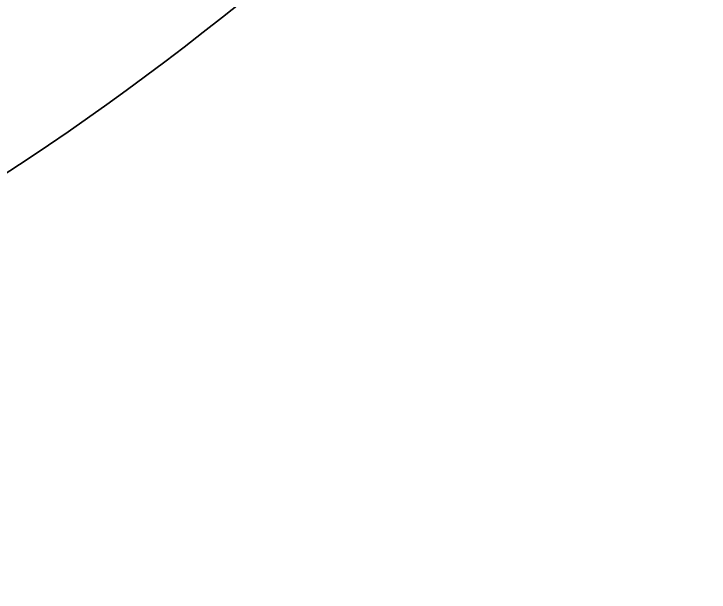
# Model space of a CAD drawing. Header units: inches. Extents: x -3.5 to 26.9, y -12.5 to 13.2.
# Drawn here: x 10.8005 to 10.8733, y -4.7637 to -4.7031 of the extents above; entities that cross this region are included whole.
import ezdxf

# ---------------------------------------------------------------- set-up
doc = ezdxf.new("R2010")
doc.units = ezdxf.units.IN
doc.header["$MEASUREMENT"] = 0
doc.layers.add('Bouquet Lantern - Floral Panels', color=7, linetype='Continuous', lineweight=0)

msp = doc.modelspace()

# ---------------------------------------------------------------- linework, layer by layer
at = {"layer": 'Bouquet Lantern - Floral Panels', "color": 250, "lineweight": 35, "true_color": 0x231f20}
for points, knots in [([(11.782058, -1.458809), (11.774002, -1.43492), (11.749697, -1.413947), (11.731363, -1.413947), (11.731363, -1.413947), (11.386363, -1.413947), (11.386363, -1.413947), (11.370113, -1.413947), (11.378586, -1.384225), (11.393863, -1.384225), (11.393863, -1.384225), (11.646502, -1.384225), (11.646502, -1.384225), (11.67928, -1.384225), (11.712752, -1.332836), (11.692613, -1.276725), (11.579836, -0.961586), (11.202197, -0.537836), (10.906225, -0.537836), (10.906225, -0.537836), (10.65053, -0.537836), (10.65053, -0.537836), (10.357614, -0.537836), (9.996502, -0.920475), (9.867891, -1.276725), (9.850947, -1.32367), (9.887197, -1.384225), (9.918169, -1.384225), (9.918169, -1.384225), (10.14803, -1.384225), (10.14803, -1.384225), (10.163586, -1.384225), (10.171086, -1.413947), (10.154697, -1.413947), (10.154697, -1.413947), (9.829836, -1.413947), (9.829836, -1.413947), (9.807891, -1.413947), (9.784558, -1.431448), (9.77678, -1.452003), (9.63678, -1.821447), (9.416363, -2.526309), (9.416363, -3.195197), (9.416363, -4.197142), (9.63678, -5.047558), (9.856502, -5.638391), (9.869419, -5.672696), (9.89553, -5.705336), (9.92428, -5.705336), (9.92428, -5.705336), (10.164141, -5.705336), (10.164141, -5.705336), (10.214558, -5.705336), (10.215669, -5.738391), (10.200808, -5.738391), (10.200808, -5.738391), (9.981502, -5.738391), (9.981502, -5.738391), (9.937336, -5.738391), (9.910947, -5.801586), (9.935113, -5.849224), (10.026502, -6.028113), (10.121641, -6.291724), (10.262336, -6.28853), (10.262336, -6.28853), (11.261919, -6.28853), (11.261919, -6.28853), (11.415669, -6.289502), (11.515252, -6.031447), (11.604419, -5.847141), (11.627336, -5.79978), (11.600391, -5.73839), (11.557058, -5.73839), (11.557058, -5.73839), (11.337058, -5.73839), (11.337058, -5.73839), (11.319558, -5.73839), (11.322614, -5.705335), (11.372753, -5.705335), (11.372753, -5.705335), (11.613447, -5.705335), (11.613447, -5.705335), (11.647614, -5.705335), (11.678586, -5.66714), (11.692336, -5.624918), (11.938864, -4.927418), (12.156225, -4.206307), (12.156225, -3.195196), (12.156225, -2.437974), (11.907614, -1.831862), (11.782058, -1.458807), (11.782058, -1.458807), (11.782058, -1.458807), (11.782058, -1.458807), (11.782058, -1.458807), (11.782058, -1.458809), (11.782058, -1.458809)], [0, 0, 0, 0, 1, 1, 1, 2, 2, 2, 3, 3, 3, 4, 4, 4, 5, 5, 5, 6, 6, 6, 7, 7, 7, 8, 8, 8, 9, 9, 9, 10, 10, 10, 11, 11, 11, 12, 12, 12, 13, 13, 13, 14, 14, 14, 15, 15, 15, 16, 16, 16, 17, 17, 17, 18, 18, 18, 19, 19, 19, 20, 20, 20, 21, 21, 21, 22, 22, 22, 23, 23, 23, 24, 24, 24, 25, 25, 25, 26, 26, 26, 27, 27, 27, 28, 28, 28, 29, 29, 29, 30, 30, 30, 31, 31, 31, 32, 32, 32, 32]), ([(11.702058, -4.549504), (11.700252, -4.533531), (11.696502, -4.517837), (11.689835, -4.502976), (11.636363, -4.396865), (11.484002, -4.391448), (11.439974, -4.522976), (11.358447, -4.483531), (11.25678, -4.538393), (11.247196, -4.628948), (11.165808, -4.590615), (11.095808, -4.612976), (11.055669, -4.710615), (10.971919, -4.669921), (10.867613, -4.729504), (10.862196, -4.822838), (10.781919, -4.789504), (10.717613, -4.81131), (10.677474, -4.90381), (10.677474, -4.90381), (10.673169, -4.758671), (10.673169, -4.758671), (10.750669, -4.761865), (10.851641, -4.709782), (10.920113, -4.583115), (10.975391, -4.496865), (11.002474, -4.390616), (10.995391, -4.287559), (10.99928, -4.281865), (11.003169, -4.276031), (11.006919, -4.270198), (11.00678, -4.304781), (11.010669, -4.335337), (11.021641, -4.353671), (11.072057, -4.438254), (11.152891, -4.315198), (11.162752, -4.247976), (11.217335, -4.284226), (11.250807, -4.225754), (11.272474, -4.165476), (11.298585, -4.220615), (11.359835, -4.200477), (11.386641, -4.153393), (11.405391, -4.128115), (11.423863, -4.062698), (11.433169, -4.019782), (11.438724, -4.068948), (11.442891, -4.116032), (11.442891, -4.116032), (11.400669, -4.173809), (11.365947, -4.228671), (11.344002, -4.274504), (11.296502, -4.37381), (11.346641, -4.46867), (11.439141, -4.412559), (11.506641, -4.358392), (11.498308, -4.25617), (11.498308, -4.147004), (11.53178, -4.107559), (11.583724, -4.04131), (11.607613, -4.016032), (11.676363, -4.077281), (11.748724, -4.079782), (11.802752, -4.05631), (11.774974, -4.232005), (11.740113, -4.396866), (11.702058, -4.549643), (11.702058, -4.549643), (11.702058, -4.549643), (11.702058, -4.549643), (11.702058, -4.549643), (11.702058, -4.549504), (11.702058, -4.549504)], [0, 0, 0, 0, 1, 1, 1, 2, 2, 2, 3, 3, 3, 4, 4, 4, 5, 5, 5, 6, 6, 6, 7, 7, 7, 8, 8, 8, 9, 9, 9, 10, 10, 10, 11, 11, 11, 12, 12, 12, 13, 13, 13, 14, 14, 14, 15, 15, 15, 16, 16, 16, 17, 17, 17, 18, 18, 18, 19, 19, 19, 20, 20, 20, 21, 21, 21, 22, 22, 22, 23, 23, 23, 24, 24, 24, 24]), ([(10.12803, -5.302143), (10.091502, -5.268809), (10.06303, -5.226032), (10.047058, -5.176587), (10.017474, -5.084643), (9.979836, -4.964782), (9.940391, -4.823809), (9.969419, -4.838392), (10.004419, -4.842837), (10.032197, -4.832559), (10.231641, -4.763393), (10.424002, -4.453115), (10.491086, -4.306726), (10.493863, -4.300615), (10.495947, -4.294782), (10.497752, -4.289226), (10.562474, -4.147837), (10.616086, -4.049921), (10.74053, -4.030615), (10.823447, -4.028809), (10.880252, -4.105059), (10.909558, -4.177976), (10.919836, -4.202142), (10.926919, -4.227281), (10.931363, -4.252698), (10.931086, -4.252837), (10.930947, -4.252976), (10.930669, -4.253253), (10.877058, -4.297975), (10.699558, -4.411587), (10.664558, -4.448253), (10.664558, -4.448253), (10.658169, -4.239225), (10.658169, -4.239225), (10.657613, -4.223253), (10.644419, -4.210614), (10.628308, -4.210892), (10.611224, -4.211309), (10.597613, -4.225476), (10.598169, -4.242698), (10.598169, -4.242698), (10.60678, -4.517558), (10.60678, -4.517558), (10.534975, -4.629087), (10.555391, -4.710336), (10.614141, -4.742975), (10.614141, -4.742975), (10.618586, -4.894641), (10.618586, -4.894641), (10.552058, -4.894919), (10.489002, -4.944641), (10.482613, -5.015614), (10.401225, -4.980336), (10.334697, -5.002836), (10.294558, -5.099225), (10.131086, -5.046864), (10.059697, -5.199364), (10.12803, -5.302281), (10.12803, -5.302281), (10.12803, -5.302281), (10.12803, -5.302281), (10.12803, -5.302281), (10.12803, -5.302143), (10.12803, -5.302143)], [0, 0, 0, 0, 1, 1, 1, 2, 2, 2, 3, 3, 3, 4, 4, 4, 5, 5, 5, 6, 6, 6, 7, 7, 7, 8, 8, 8, 9, 9, 9, 10, 10, 10, 11, 11, 11, 12, 12, 12, 13, 13, 13, 14, 14, 14, 15, 15, 15, 16, 16, 16, 17, 17, 17, 18, 18, 18, 19, 19, 19, 20, 20, 20, 21, 21, 21, 21])]:
    msp.add_open_spline(points, degree=3, knots=knots, dxfattribs=at)

doc.saveas('drawing.dxf')
